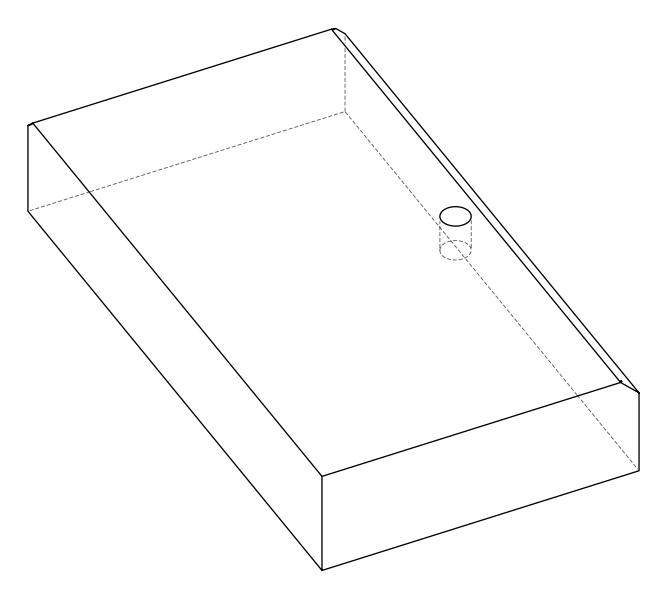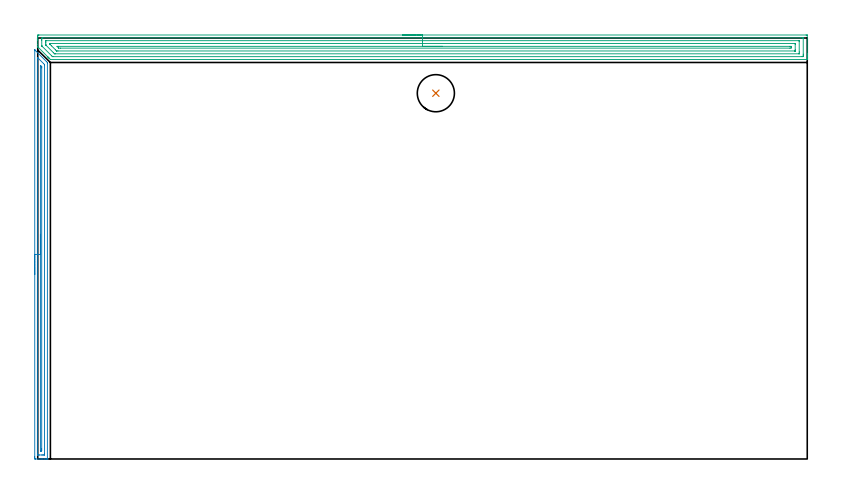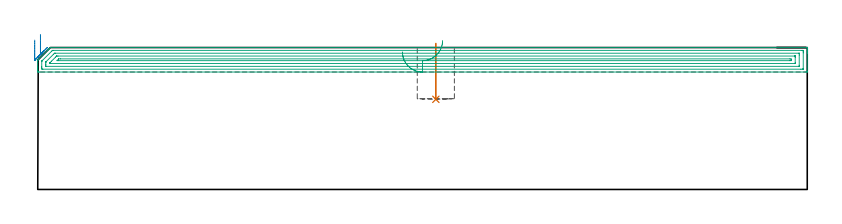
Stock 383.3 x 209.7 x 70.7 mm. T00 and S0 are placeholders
(PLAN: 3 operations, 1 tool changes, 20.6 min)
(1 INDEXABLE_INSERT_DRILL_BLIND_HOLE_FROM_SOLID | STEP1POCKET | NXT0302_008 | 0.11 min | 6866 mm3)
(2 AREA_MILL | FG_CHAMFER_SURFACE | UGT0205_001 | 4.98 min | 4124 mm3)
(3 AREA_MILL_1 | FG_CHAMFER_SURFACE_1 | UGT0205_001 | 15.47 min | 28408 mm3)
(TOOL NXT0302_008 | Index. Insert Drill 18.5mm [880-D1850L25-05] | D18.5 PA176 FL93 Z2)
(TOOL UGT0205_001 | Chamfer Mill 20 x 3 x 45 deg. | D20 FL50 Z2)
(OP 1 INDEXABLE_INSERT_DRILL_BLIND_HOLE_FROM_SOLID)
G17 G21 G94 G90
T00 M6
G54
G17 G0 G90 X198.3 Y182.2 S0 M3
G43 Z80.7 H1
G94 G81 G98 Z44.9 F250. R72.7
G80
M5
M2
(OP 2 AREA_MILL)
G17 G21 G94 G90
T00 M6
G54
G17 G0 G90 X-1.5 Y91.9 S1061 M3
G43 Z80.7 H0
Z74.4
G94 G1 Y91.938 Z73.528 F250.
Y92.052 Z72.664
Y92.241 Z71.812
Y92.503 Z70.98
Y92.837 Z70.174
Y93.24 Z69.4
Y93.709 Z68.664
Y94.24 Z67.972
Y94.829 Z67.329
Y95.472 Z66.74
Y96.164 Z66.208
Y96.9 Z65.74
Y97.674 Z65.337
Y98.48 Z65.003
Y99.312 Z64.741
Y100.164 Z64.552
Y101.029 Z64.438
Y101.9 Z64.4
Y203.528
X-1.497 Y203.789 Z64.402
Y203.79 Z64.403
X-1.489 Y203.789 Z64.41
X-0.709 Y203.011 Z65.187
X4.304 Y197.998 Z70.201
X4.752 Y197.548 Z70.651
X4.799 Y197.495 Z70.683
X4.8 Y196.947 Z70.7
Y0.159
X4.797 Y0.009 Z70.688
X4.782 Y0.007 Z70.673
X4.446 Y0. Z70.345
X4.051 Z69.95
X3.419 Z69.314
X2.219 Z68.116
X1.65 Z67.544
X-1.004 Y0.001 Z64.892
X-1.241 Y0.003 Z64.656
X-1.491 Y0.009 Z64.405
X-1.494 Y0.111 Z64.403
X-1.499 Y0.606 Z64.401
X-1.5 Y1.106 Z64.4
Y101.9
X-0.086 Z65.814
X-0.085 Y199.625 Z65.815
X-0.082 Y199.808 Z65.818
X-0.079 Y199.897 Z65.821
X-0.074 Y199.913 Z65.826
X-0.047 Y199.889 Z65.853
X0.027 Y199.82 Z65.927
X0.225 Y199.625 Z66.125
X2.902 Y196.947 Z68.802
X3.275 Y196.566 Z69.175
X3.379 Y196.459 Z69.279
X3.381 Y196.41 Z69.281
X3.384 Y196.303 Z69.284
X3.386 Y196.089 Z69.286
Y196.055
Y2.391
X3.384 Y2.176 Z69.284
X3.381 Y2.069 Z69.281
X3.379 Y2.024 Z69.279
X3.308 Y2.01 Z69.208
X2.919 Y2.003 Z68.819
X2.535 Y2.001 Z68.435
X2.037 Y2. Z67.937
X0.765 Z66.665
X0.267 Y2.001 Z66.167
X0.036 Y2.005 Z65.936
X-0.068 Y2.01 Z65.832
X-0.079 Y2.013 Z65.821
X-0.081 Y2.03 Z65.819
X-0.084 Y2.075 Z65.816
X-0.085 Y2.169 Z65.815
X-0.086 Y2.357 Z65.814
Y101.9
X1.328 Z67.228
X1.329 Y195.486 Z67.229
X1.332 Y196.055 Z67.232
X1.333 Z67.233
X1.342 Z67.242
X1.65 Y195.745 Z67.55
X1.938 Y195.45 Z67.838
X1.965 Y195.41 Z67.865
X1.967 Y195.357 Z67.867
X1.97 Y195.27 Z67.87
X1.971 Y195.162 Z67.871
X1.972 Y194.838 Z67.872
X1.971 Y5.068 Z67.871
X1.97 Y4.745 Z67.87
X1.966 Y4.175 Z67.866
X1.965 Y4.023 Z67.865
X1.817 Y4.007 Z67.717
X1.65 Y4.004 Z67.55
X1.476 Y4.005 Z67.376
X1.361 Y4.01 Z67.261
X1.334 Y4.015 Z67.234
X1.333 Y4.029 Z67.233
X1.331 Y4.067 Z67.231
X1.329 Y4.175 Z67.229
X1.328 Y101.9 Z67.228
Y102.772 Z67.266
Y103.637 Z67.38
Y104.488 Z67.569
Y105.32 Z67.832
Y106.126 Z68.165
Y106.9 Z68.568
Y107.636 Z69.037
Y108.328 Z69.568
Y108.971 Z70.157
Y109.561 Z70.801
Y110.092 Z71.493
Y110.56 Z72.228
Y110.963 Z73.002
Y111.297 Z73.808
Y111.559 Z74.64
Y111.748 Z75.492
Y111.862 Z76.357
Y111.9 Z77.228
G0 Z80.7
M5
M2
(OP 3 AREA_MILL_1)
G17 G21 G94 G90
T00 M6
G54
G17 G0 G90 X181.65 Y211.2 S1061 M3
G43 Z80.7 H0
Z68.5
G94 G1 X181.688 Z67.628 F250.
X181.802 Z66.764
X181.991 Z65.912
X182.253 Z65.08
X182.587 Z64.274
X182.99 Z63.5
X183.459 Z62.764
X183.99 Z62.072
X184.579 Z61.429
X185.222 Z60.84
X185.914 Z60.308
X186.65 Z59.84
X187.424 Z59.437
X188.23 Z59.103
X189.062 Z58.841
X189.914 Z58.652
X190.778 Z58.538
X191.65 Z58.5
X382.691
X383.186 Y211.195 Z58.503
X383.29 Y211.192 Z58.506
X383.3 Y211.083 Z58.615
Y202.029 Z67.665
Y201.471 Z68.226
Y201.151 Z68.545
Y200.594 Z69.102
Y200.274 Z69.421
Y199.634 Z70.066
Y199.289 Z70.411
X383.297 Y199.142 Z70.55
X383.29 Y199.002 Z70.688
X383.137 Y199. Z70.7
X6.412
X6.306 Y199.004 Z70.689
X6.226 Y199.075 Z70.622
X5.902 Y199.396 Z70.3
X5.843 Y199.456 Z70.243
X5.668 Y199.632 Z70.067
X5.61 Y199.689 Z70.008
X5.556 Y199.744 Z69.955
X5.37 Y199.929 Z69.77
X5.317 Y199.981 Z69.716
X5.268 Y200.032 Z69.667
X5.073 Y200.227 Z69.472
X5.025 Y200.274 Z69.423
X4.98 Y200.319 Z69.38
X4.775 Y200.524 Z69.175
X0.312 Y204.988 Z64.711
X0.198 Y205.1 Z64.596
X0.014 Y205.287 Z64.411
X0.004 Y205.304 Z64.394
X0.001 Y205.319 Z64.379
X0. Y205.33 Z64.369
Y206.416 Z63.278
Y208.491 Z61.206
Y209.049 Z60.646
Y209.648 Z60.048
Y209.926 Z59.769
Y210.525 Z59.171
X0.004 Y210.804 Z58.892
X0.01 Y211.192 Z58.505
X0.21 Y211.196 Z58.502
X0.609 Y211.2 Z58.5
X191.65
Y209.786 Z59.914
X380.156
X380.905 Y209.785 Z59.915
X381.051 Y209.784 Z59.916
X381.256 Y209.779 Z59.921
X381.291 Y209.772 Z59.928
X381.295 Y209.745 Z59.955
X381.297 Y209.715 Z59.985
X381.3 Y209.539 Z60.161
Y201.641 Z68.059
X381.297 Y201.151 Z68.549
X381.291 Y200.772 Z68.928
X381.271 Y200.421 Z69.279
X380.905 Y200.416 Z69.284
X380.762 Y200.415 Z69.285
X7.608 Y200.414 Z69.286
X7.421 Y200.416 Z69.284
X7.375 Y200.418 Z69.282
X7.355 Y200.421 Z69.279
X7.319 Y200.442 Z69.258
X7.132 Y200.624 Z69.076
X6.858 Y200.892 Z68.808
X2.395 Y205.356 Z64.344
X2.215 Y205.539 Z64.161
X2.042 Y205.72 Z63.98
X2.01 Y205.759 Z63.941
X2.006 Y205.782 Z63.918
X2.003 Y205.83 Z63.87
X2. Y205.926 Z63.774
Y208.559 Z61.141
X2.003 Y209.049 Z60.651
X2.009 Y209.428 Z60.272
X2.029 Y209.779 Z59.921
X2.395 Y209.784 Z59.916
X2.538 Y209.785 Z59.915
X191.65 Y209.786 Z59.914
Y208.372 Z61.328
X379.188 Y208.371 Z61.329
X379.242 Y208.37 Z61.33
X379.277 Y208.367 Z61.333
X379.29 Y208.365 Z61.335
X379.292 Y208.348 Z61.352
X379.297 Y208.171 Z61.529
X379.3 Y207.995 Z61.705
Y202.729 Z66.971
X379.297 Y202.029 Z67.671
X379.294 Y201.857 Z67.843
X379.289 Y201.835 Z67.865
X379.272 Y201.833 Z67.867
X379.222 Y201.831 Z67.869
X379.12 Y201.829 Z67.871
X8.847
X8.644 Y201.83 Z67.87
X8.44 Y201.834 Z67.866
X8.386 Y201.835 Z67.865
X8.353 Y201.858 Z67.842
X8.292 Y201.914 Z67.786
X8.172 Y202.029 Z67.671
X7.751 Y202.448 Z67.252
X4.18 Y206.019 Z63.681
X4.082 Y206.121 Z63.579
X4.035 Y206.172 Z63.528
X4.014 Y206.197 Z63.503
X4.01 Y206.24 Z63.46
X4.004 Y206.416 Z63.284
X4.001 Y206.593 Z63.107
X4. Y207.294 Z62.406
Y207.471 Z62.229
X4.003 Y208.171 Z61.529
X4.006 Y208.343 Z61.357
X4.011 Y208.365 Z61.335
X4.028 Y208.367 Z61.333
X4.078 Y208.369 Z61.331
X4.18 Y208.371 Z61.329
X191.65 Y208.372 Z61.328
Y206.957 Z62.743
X377.168
X377.242 Y206.955 Z62.745
X377.276 Y206.953 Z62.747
X377.289 Y206.951 Z62.749
X377.292 Y206.933 Z62.767
X377.296 Y206.837 Z62.863
X377.3 Y206.45 Z63.25
Y203.784 Z65.916
X377.297 Y203.362 Z66.338
X377.292 Y203.258 Z66.442
X377.29 Y203.25 Z66.45
X377.279 Y203.247 Z66.453
X377.242 Y203.244 Z66.456
X377.176 Y203.243 Z66.457
X376.992
X10.086
X9.536 Y203.245 Z66.455
X9.458 Y203.247 Z66.453
X9.415 Y203.249 Z66.451
X9.374 Y203.287 Z66.413
X9.202 Y203.453 Z66.247
X8.866 Y203.784 Z65.916
X6.858 Y205.791 Z63.909
X6.238 Y206.416 Z63.284
X6.037 Y206.624 Z63.076
X6.01 Y206.656 Z63.044
X6.006 Y206.68 Z63.02
X6.003 Y206.733 Z62.967
Y206.838 Z62.862
X6.008 Y206.942 Z62.758
X6.01 Y206.95 Z62.75
X6.021 Y206.953 Z62.747
X6.058 Y206.956 Z62.744
X6.124 Y206.957 Z62.743
X6.308
X191.65
Y205.543 Z64.157
X374.652
X375.29 Y205.539 Z64.161
X375.295 Y204.911 Z64.789
X375.29 Y204.661 Z65.039
X374.661 Y204.657 Z65.043
X11.326
X10.448 Y204.661 Z65.039
X10.429 Y204.673 Z65.027
X9.571 Y205.539 Z64.161
X10.425 Y205.543 Z64.157
X191.65
X192.522 Z64.195
X193.387 Z64.309
X194.238 Z64.498
X195.07 Z64.76
X195.876 Z65.094
X196.65 Z65.497
X197.386 Z65.965
X198.078 Z66.496
X198.721 Z67.086
X199.31 Z67.729
X199.842 Z68.421
X200.31 Z69.157
X200.713 Z69.931
X201.047 Z70.737
X201.309 Z71.569
X201.498 Z72.42
X201.612 Z73.285
X201.65 Z74.157
G0 Z80.7
M5
M2
